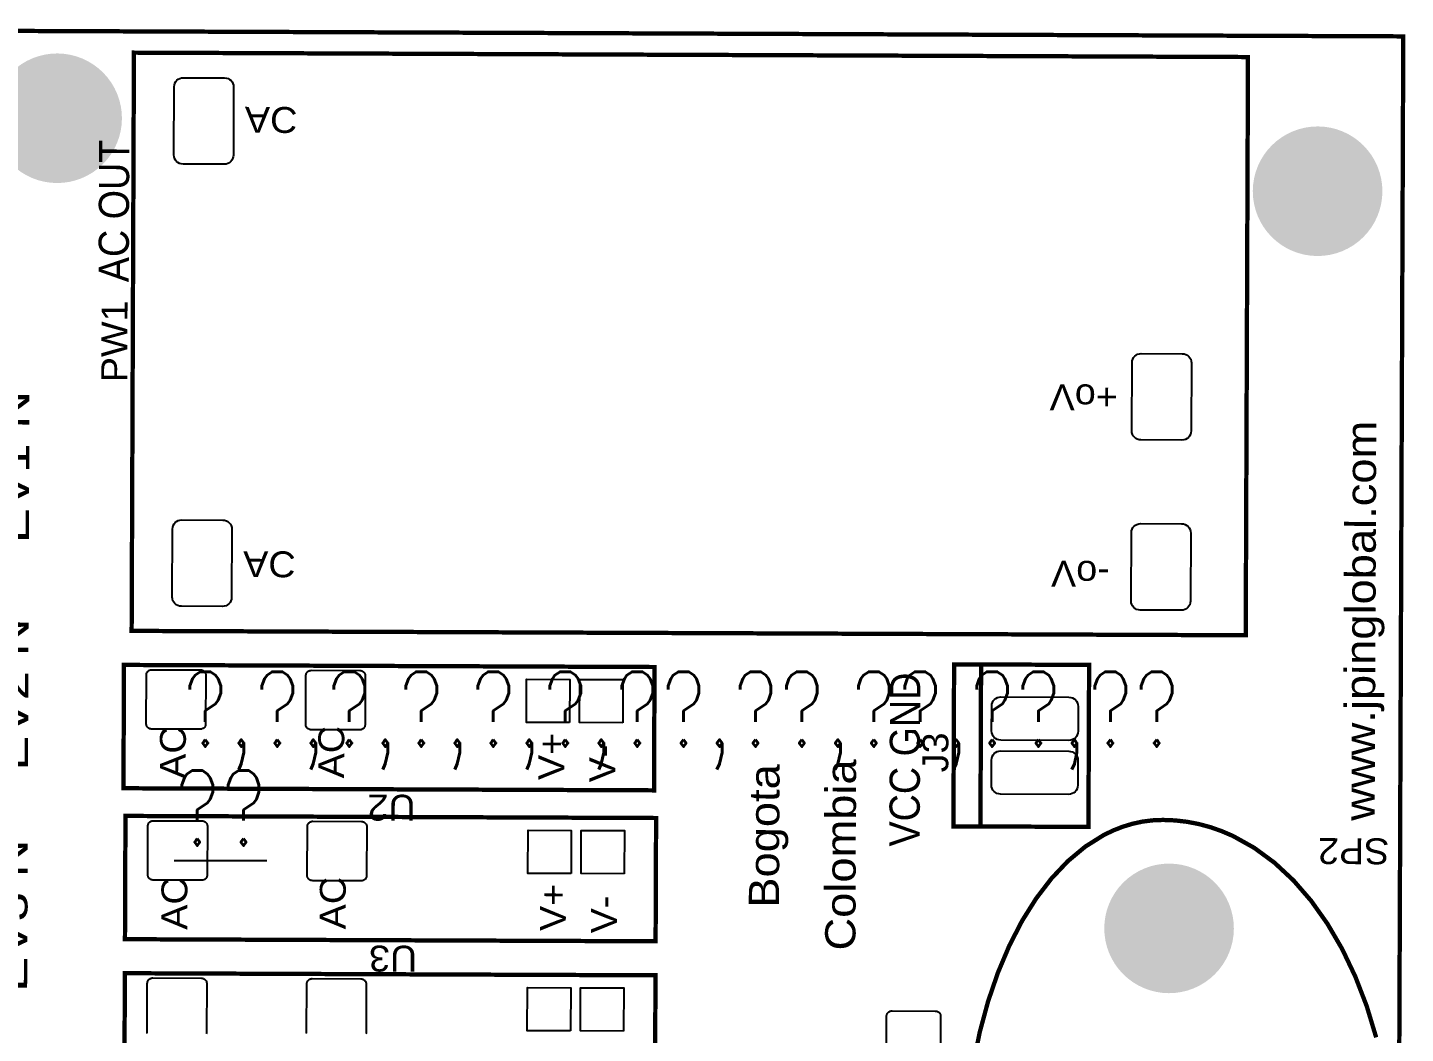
# Model space of a CAD drawing. Header units: millimetres. Extents: x 2766.7 to 2787.4, y 1526.7 to 1542.9.
# Drawn here: x 2771.586 to 2775.031, y 1537.017 to 1539.532 of the extents above; entities that cross this region are included whole.
import ezdxf
from ezdxf.enums import TextEntityAlignment as Align

# ---------------------------------------------------------------- set-up
doc = ezdxf.new("R2010")
doc.units = ezdxf.units.MM
doc.layers.add('SYMS', color=7, linetype='Continuous')
doc.layers.add('XREF', color=7, linetype='Continuous')
doc.styles.get("Standard").update_dxf_attribs({"font": 'arial.ttf'})
doc.styles.add('WD', font='romans.shx')

# ---------------------------------------------------------------- blocks, each defined once
blk = doc.blocks.new('EPAD')
at = {"const_width": 0.5}
blk.add_lwpolyline([(-0.25, 0, 1), (0.25, 0, 1)], format="xyb", close=True, dxfattribs=at)
blk = doc.blocks.new('to')
at = {"xscale": 0.24, "yscale": 0.24}
blk.add_blockref('EPAD', (7.0548, -1.2713), dxfattribs=at)
for s, height, width, p in [('EV3 N', 0.056, 1.25, (5.4367, -1.2221)), ('EV3 N', 0.056, 1.25, (5.4367, -1.2221)), ('EV3 N', 0.056, 1.25, (5.4367, -1.2221)), ('EV2 N', 0.056, 1.25, (5.8461, -1.2221)), ('EV2 N', 0.056, 1.25, (5.8461, -1.2221)), ('EV2 N', 0.056, 1.25, (5.8461, -1.2221)), ('EV1 N', 0.056, 1.25, (6.2674, -1.2221)), ('EV1 N', 0.056, 1.25, (6.2674, -1.2221)), ('EV1 N', 0.056, 1.25, (6.2674, -1.2221)), ('AC OUT', 0.056, 0.892857, (6.7516, -1.4051)), ('AC OUT', 0.056, 0.892857, (6.7516, -1.4051)), ('AC OUT', 0.056, 0.892857, (6.7516, -1.4051)), ('PW1', 0.048, 1.041667, (6.5664, -1.403)), ('PW1', 0.048, 1.041667, (6.5664, -1.403)), ('PW1', 0.048, 1.041667, (6.5664, -1.403))]:
    blk.add_text(s, height=height, dxfattribs=dict(width=width)).set_placement(p)
blk = doc.blocks.new('tarjeta AUT')
at = {"const_width": 0.008}
for points in [[(0.4144, -3.6276), (7.0798, -3.6276), (7.0798, -0.4859), (0.4144, -0.4859), (0.4144, -3.6276)], [(0.4144, -3.6276), (7.0798, -3.6276), (7.0798, -0.4859), (0.4144, -0.4859), (0.4144, -3.6276)], [(0.4144, -3.6276), (7.0798, -3.6276), (7.0798, -0.4859), (0.4144, -0.4859), (0.4144, -3.6276)], [(5.1073, -2.2497), (5.3356, -2.2497), (5.3356, -1.2671), (5.1073, -1.2671), (5.1073, -2.2497)], [(5.1073, -2.2497), (5.3356, -2.2497), (5.3356, -1.2671), (5.1073, -1.2671), (5.1073, -2.2497)], [(5.1073, -2.2497), (5.3356, -2.2497), (5.3356, -1.2671), (5.1073, -1.2671), (5.1073, -2.2497)], [(5.3986, -2.2497), (5.6269, -2.2497), (5.6269, -1.2671), (5.3986, -1.2671), (5.3986, -2.2497)], [(5.3986, -2.2497), (5.6269, -2.2497), (5.6269, -1.2671), (5.3986, -1.2671), (5.3986, -2.2497)], [(5.3986, -2.2497), (5.6269, -2.2497), (5.6269, -1.2671), (5.3986, -1.2671), (5.3986, -2.2497)], [(5.6781, -2.2457), (5.9065, -2.2457), (5.9065, -1.2632), (5.6781, -1.2632), (5.6781, -2.2457)], [(5.6781, -2.2457), (5.9065, -2.2457), (5.9065, -1.2632), (5.6781, -1.2632), (5.6781, -2.2457)], [(5.6781, -2.2457), (5.9065, -2.2457), (5.9065, -1.2632), (5.6781, -1.2632), (5.6781, -2.2457)], [(5.9696, -3.3402), (7.0404, -3.3402), (7.0404, -1.2772), (5.9696, -1.2772), (5.9696, -3.3402)], [(5.9696, -3.3402), (7.0404, -3.3402), (7.0404, -1.2772), (5.9696, -1.2772), (5.9696, -3.3402)], [(5.9696, -3.3402), (7.0404, -3.3402), (7.0404, -1.2772), (5.9696, -1.2772), (5.9696, -3.3402)], [(5.6136, -3.0504), (5.9136, -3.0504), (5.9136, -2.8004), (5.6136, -2.8004), (5.6136, -3.0504)], [(5.6136, -3.0504), (5.9136, -3.0504), (5.9136, -2.8004), (5.6136, -2.8004), (5.6136, -3.0504)], [(5.6136, -3.0504), (5.9136, -3.0504), (5.9136, -2.8004), (5.6136, -2.8004), (5.6136, -3.0504)], [(5.2259, -3.5847), (5.2839, -3.5669), (5.3384, -3.5456), (5.3891, -3.5212), (5.4358, -3.4937), (5.4782, -3.4634), (5.5159, -3.4305), (5.5486, -3.3951), (5.576, -3.3575), (5.5979, -3.3179), (5.6066, -3.2973), (5.6139, -3.2764), (5.6196, -3.255), (5.6237, -3.2332), (5.6262, -3.2111), (5.627, -3.1886), (5.6262, -3.1695), (5.6238, -3.1506), (5.6197, -3.132), (5.6141, -3.1138), (5.607, -3.0959), (5.5984, -3.0784), (5.5769, -3.0445), (5.55, -3.0125), (5.5178, -2.9823), (5.4808, -2.9542), (5.4393, -2.9283), (5.3934, -2.9049), (5.3435, -2.884), (5.29, -2.8659), (5.2331, -2.8507), (5.1731, -2.8386)], [(5.2259, -3.5847), (5.2839, -3.5669), (5.3384, -3.5456), (5.3891, -3.5212), (5.4358, -3.4937), (5.4782, -3.4634), (5.5159, -3.4305), (5.5486, -3.3951), (5.576, -3.3575), (5.5979, -3.3179), (5.6066, -3.2973), (5.6139, -3.2764), (5.6196, -3.255), (5.6237, -3.2332), (5.6262, -3.2111), (5.627, -3.1886), (5.6262, -3.1695), (5.6238, -3.1506), (5.6197, -3.132), (5.6141, -3.1138), (5.607, -3.0959), (5.5984, -3.0784), (5.5769, -3.0445), (5.55, -3.0125), (5.5178, -2.9823), (5.4808, -2.9542), (5.4393, -2.9283), (5.3934, -2.9049), (5.3435, -2.884), (5.29, -2.8659), (5.2331, -2.8507), (5.1731, -2.8386)], [(5.2259, -3.5847), (5.2839, -3.5669), (5.3384, -3.5456), (5.3891, -3.5212), (5.4358, -3.4937), (5.4782, -3.4634), (5.5159, -3.4305), (5.5486, -3.3951), (5.576, -3.3575), (5.5979, -3.3179), (5.6066, -3.2973), (5.6139, -3.2764), (5.6196, -3.255), (5.6237, -3.2332), (5.6262, -3.2111), (5.627, -3.1886), (5.6262, -3.1695), (5.6238, -3.1506), (5.6197, -3.132), (5.6141, -3.1138), (5.607, -3.0959), (5.5984, -3.0784), (5.5769, -3.0445), (5.55, -3.0125), (5.5178, -2.9823), (5.4808, -2.9542), (5.4393, -2.9283), (5.3934, -2.9049), (5.3435, -2.884), (5.29, -2.8659), (5.2331, -2.8507), (5.1731, -2.8386)], [(5.6136, -2.8504), (5.9136, -2.8504)], [(5.6136, -2.8504), (5.9136, -2.8504)], [(5.6136, -2.8504), (5.9136, -2.8504)]]:
    blk.add_lwpolyline(points, dxfattribs=at)
for points in [[(5.224, -1.3093), (5.225, -1.309), (5.226, -1.3089), (5.227, -1.3088), (5.317, -1.3088), (5.318, -1.3089), (5.319, -1.309), (5.32, -1.3093), (5.3209, -1.3096), (5.3218, -1.31), (5.3226, -1.3105), (5.3234, -1.3111), (5.3241, -1.3117), (5.3248, -1.3124), (5.3253, -1.3132), (5.3258, -1.314), (5.3262, -1.3149), (5.3266, -1.3158), (5.3268, -1.3168), (5.327, -1.3178), (5.327, -1.3188), (5.327, -1.4088), (5.327, -1.4099), (5.3268, -1.4109), (5.3266, -1.4118), (5.3262, -1.4128), (5.3258, -1.4136), (5.3253, -1.4145), (5.3248, -1.4152), (5.3241, -1.4159), (5.3234, -1.4166), (5.3226, -1.4172), (5.3218, -1.4176), (5.3209, -1.4181), (5.32, -1.4184), (5.319, -1.4186), (5.318, -1.4188), (5.317, -1.4188), (5.227, -1.4188), (5.226, -1.4188), (5.225, -1.4186), (5.224, -1.4184)], [(5.225, -1.6043), (5.226, -1.6042), (5.227, -1.6041), (5.317, -1.6041), (5.318, -1.6042), (5.319, -1.6043), (5.32, -1.6045), (5.3209, -1.6049), (5.3218, -1.6053), (5.3226, -1.6058), (5.3234, -1.6064), (5.3241, -1.607), (5.3248, -1.6077), (5.3253, -1.6085), (5.3258, -1.6093), (5.3262, -1.6102), (5.3266, -1.6111), (5.3268, -1.6121), (5.327, -1.6131), (5.327, -1.6141), (5.327, -1.7041), (5.327, -1.7051), (5.3268, -1.7062), (5.3266, -1.7071), (5.3262, -1.708), (5.3258, -1.7089), (5.3253, -1.7097), (5.3248, -1.7105), (5.3241, -1.7112), (5.3234, -1.7119), (5.3226, -1.7124), (5.3218, -1.7129), (5.3209, -1.7133), (5.32, -1.7137), (5.319, -1.7139), (5.318, -1.7141), (5.317, -1.7141), (5.227, -1.7141), (5.226, -1.7141), (5.225, -1.7139)], [(5.1815, -2.678), (5.2615, -2.678), (5.2626, -2.6781), (5.2636, -2.6782), (5.2645, -2.6784), (5.2655, -2.6788), (5.2663, -2.6792), (5.2672, -2.6797), (5.2679, -2.6803), (5.2686, -2.6809), (5.2693, -2.6816), (5.2698, -2.6824), (5.2703, -2.6832), (5.2708, -2.6841), (5.2711, -2.685), (5.2713, -2.686), (5.2715, -2.687), (5.2715, -2.688), (5.2715, -2.768), (5.2715, -2.769), (5.2713, -2.77), (5.2711, -2.771), (5.2708, -2.7719), (5.2703, -2.7728), (5.2698, -2.7736), (5.2693, -2.7744), (5.2686, -2.7751), (5.2679, -2.7758), (5.2672, -2.7763), (5.2663, -2.7768), (5.2655, -2.7772), (5.2645, -2.7776), (5.2636, -2.7778), (5.2626, -2.778), (5.2615, -2.778), (5.2615, -2.778), (5.1815, -2.778)]]:
    blk.add_lwpolyline(points)
for points in [[(5.5083, -1.4088), (5.5083, -1.3188), (5.5084, -1.3178), (5.5085, -1.3168), (5.5088, -1.3158), (5.5091, -1.3149), (5.5095, -1.314), (5.51, -1.3132), (5.5106, -1.3124), (5.5112, -1.3117), (5.5119, -1.3111), (5.5127, -1.3105), (5.5135, -1.31), (5.5144, -1.3096), (5.5153, -1.3093), (5.5163, -1.309), (5.5173, -1.3089), (5.5183, -1.3088), (5.6083, -1.3088), (5.6094, -1.3089), (5.6104, -1.309), (5.6114, -1.3093), (5.6123, -1.3096), (5.6132, -1.31), (5.614, -1.3105), (5.6147, -1.3111), (5.6155, -1.3117), (5.6161, -1.3124), (5.6167, -1.3132), (5.6172, -1.314), (5.6176, -1.3149), (5.6179, -1.3158), (5.6181, -1.3168), (5.6183, -1.3178), (5.6183, -1.3188), (5.6183, -1.4088), (5.6183, -1.4099), (5.6181, -1.4109), (5.6179, -1.4118), (5.6176, -1.4128), (5.6172, -1.4136), (5.6167, -1.4145), (5.6161, -1.4152), (5.6155, -1.4159), (5.6147, -1.4166), (5.614, -1.4172), (5.6132, -1.4176), (5.6123, -1.4181), (5.6114, -1.4184), (5.6104, -1.4186), (5.6094, -1.4188), (5.6083, -1.4188), (5.5183, -1.4188), (5.5173, -1.4188), (5.5163, -1.4186), (5.5153, -1.4184), (5.5144, -1.4181), (5.5135, -1.4176), (5.5127, -1.4172), (5.5119, -1.4166), (5.5112, -1.4159), (5.5106, -1.4152), (5.51, -1.4145), (5.5095, -1.4136), (5.5091, -1.4128), (5.5088, -1.4118), (5.5085, -1.4109), (5.5084, -1.4099), (5.5083, -1.4088)], [(5.7879, -1.4049), (5.7879, -1.3149), (5.7879, -1.3139), (5.7881, -1.3128), (5.7883, -1.3119), (5.7886, -1.311), (5.7891, -1.3101), (5.7896, -1.3093), (5.7901, -1.3085), (5.7908, -1.3078), (5.7915, -1.3071), (5.7922, -1.3066), (5.7931, -1.3061), (5.7939, -1.3057), (5.7949, -1.3053), (5.7958, -1.3051), (5.7968, -1.3049), (5.7979, -1.3049), (5.8879, -1.3049), (5.8889, -1.3049), (5.8899, -1.3051), (5.8909, -1.3053), (5.8918, -1.3057), (5.8927, -1.3061), (5.8935, -1.3066), (5.8943, -1.3071), (5.895, -1.3078), (5.8956, -1.3085), (5.8962, -1.3093), (5.8967, -1.3101), (5.8971, -1.311), (5.8974, -1.3119), (5.8977, -1.3128), (5.8978, -1.3139), (5.8979, -1.3149), (5.8979, -1.4049), (5.8978, -1.4059), (5.8977, -1.4069), (5.8974, -1.4079), (5.8971, -1.4088), (5.8967, -1.4097), (5.8962, -1.4105), (5.8956, -1.4113), (5.895, -1.412), (5.8943, -1.4126), (5.8935, -1.4132), (5.8927, -1.4137), (5.8918, -1.4141), (5.8909, -1.4145), (5.8899, -1.4147), (5.8889, -1.4148), (5.8879, -1.4149), (5.7979, -1.4149), (5.7968, -1.4148), (5.7958, -1.4147), (5.7949, -1.4145), (5.7939, -1.4141), (5.7931, -1.4137), (5.7922, -1.4132), (5.7915, -1.4126), (5.7908, -1.412), (5.7901, -1.4113), (5.7896, -1.4105), (5.7891, -1.4097), (5.7886, -1.4088), (5.7883, -1.4079), (5.7881, -1.4069), (5.7879, -1.4059), (5.7879, -1.4049)], [(6.0155, -1.4451), (6.0155, -1.3691), (6.0159, -1.3657), (6.0168, -1.3624), (6.0184, -1.3596), (6.0205, -1.3571), (6.023, -1.355), (6.0258, -1.3534), (6.0291, -1.3525), (6.0325, -1.3521), (6.1585, -1.3521), (6.162, -1.3525), (6.1652, -1.3534), (6.1681, -1.355), (6.1706, -1.3571), (6.1727, -1.3596), (6.1742, -1.3624), (6.1752, -1.3657), (6.1755, -1.3691), (6.1755, -1.4451), (6.1752, -1.4486), (6.1742, -1.4518), (6.1727, -1.4547), (6.1706, -1.4572), (6.1681, -1.4593), (6.1652, -1.4608), (6.162, -1.4618), (6.1585, -1.4621), (6.0325, -1.4621), (6.0291, -1.4618), (6.0258, -1.4608), (6.023, -1.4593), (6.0205, -1.4572), (6.0184, -1.4547), (6.0168, -1.4518), (6.0159, -1.4486), (6.0155, -1.4451)], [(6.8344, -1.4451), (6.8344, -1.3691), (6.8348, -1.3657), (6.8357, -1.3624), (6.8373, -1.3596), (6.8393, -1.3571), (6.8419, -1.355), (6.8447, -1.3534), (6.848, -1.3525), (6.8514, -1.3521), (6.9774, -1.3521), (6.9809, -1.3525), (6.9841, -1.3534), (6.987, -1.355), (6.9895, -1.3571), (6.9916, -1.3596), (6.9931, -1.3624), (6.9941, -1.3657), (6.9944, -1.3691), (6.9944, -1.4451), (6.9941, -1.4486), (6.9931, -1.4518), (6.9916, -1.4547), (6.9895, -1.4572), (6.987, -1.4593), (6.9841, -1.4608), (6.9809, -1.4618), (6.9774, -1.4621), (6.8514, -1.4621), (6.848, -1.4618), (6.8447, -1.4608), (6.8419, -1.4593), (6.8393, -1.4572), (6.8373, -1.4547), (6.8357, -1.4518), (6.8348, -1.4486), (6.8344, -1.4451)], [(5.5083, -1.7041), (5.5083, -1.6141), (5.5084, -1.6131), (5.5085, -1.6121), (5.5088, -1.6111), (5.5091, -1.6102), (5.5095, -1.6093), (5.51, -1.6085), (5.5106, -1.6077), (5.5112, -1.607), (5.5119, -1.6064), (5.5127, -1.6058), (5.5135, -1.6053), (5.5144, -1.6049), (5.5153, -1.6045), (5.5163, -1.6043), (5.5173, -1.6042), (5.5183, -1.6041), (5.6083, -1.6041), (5.6094, -1.6042), (5.6104, -1.6043), (5.6114, -1.6045), (5.6123, -1.6049), (5.6132, -1.6053), (5.614, -1.6058), (5.6147, -1.6064), (5.6155, -1.607), (5.6161, -1.6077), (5.6167, -1.6085), (5.6172, -1.6093), (5.6176, -1.6102), (5.6179, -1.6111), (5.6181, -1.6121), (5.6183, -1.6131), (5.6183, -1.6141), (5.6183, -1.7041), (5.6183, -1.7051), (5.6181, -1.7062), (5.6179, -1.7071), (5.6176, -1.708), (5.6172, -1.7089), (5.6167, -1.7097), (5.6161, -1.7105), (5.6155, -1.7112), (5.6147, -1.7119), (5.614, -1.7124), (5.6132, -1.7129), (5.6123, -1.7133), (5.6114, -1.7137), (5.6104, -1.7139), (5.6094, -1.7141), (5.6083, -1.7141), (5.5183, -1.7141), (5.5173, -1.7141), (5.5163, -1.7139), (5.5153, -1.7137), (5.5144, -1.7133), (5.5135, -1.7129), (5.5127, -1.7124), (5.5119, -1.7119), (5.5112, -1.7112), (5.5106, -1.7105), (5.51, -1.7097), (5.5095, -1.7089), (5.5091, -1.708), (5.5088, -1.7071), (5.5085, -1.7062), (5.5084, -1.7051), (5.5083, -1.7041)], [(5.7879, -1.7002), (5.7879, -1.6102), (5.7879, -1.6091), (5.7881, -1.6081), (5.7883, -1.6072), (5.7886, -1.6062), (5.7891, -1.6054), (5.7896, -1.6045), (5.7901, -1.6038), (5.7908, -1.6031), (5.7915, -1.6024), (5.7922, -1.6019), (5.7931, -1.6014), (5.7939, -1.6009), (5.7949, -1.6006), (5.7958, -1.6004), (5.7968, -1.6002), (5.7979, -1.6002), (5.8879, -1.6002), (5.8889, -1.6002), (5.8899, -1.6004), (5.8909, -1.6006), (5.8918, -1.6009), (5.8927, -1.6014), (5.8935, -1.6019), (5.8943, -1.6024), (5.895, -1.6031), (5.8956, -1.6038), (5.8962, -1.6045), (5.8967, -1.6054), (5.8971, -1.6062), (5.8974, -1.6072), (5.8977, -1.6081), (5.8978, -1.6091), (5.8979, -1.6102), (5.8979, -1.7002), (5.8978, -1.7012), (5.8977, -1.7022), (5.8974, -1.7032), (5.8971, -1.7041), (5.8967, -1.705), (5.8962, -1.7058), (5.8956, -1.7066), (5.895, -1.7073), (5.8943, -1.7079), (5.8935, -1.7085), (5.8927, -1.709), (5.8918, -1.7094), (5.8909, -1.7097), (5.8899, -1.71), (5.8889, -1.7101), (5.8879, -1.7102), (5.7979, -1.7102), (5.7968, -1.7101), (5.7958, -1.71), (5.7949, -1.7097), (5.7939, -1.7094), (5.7931, -1.709), (5.7922, -1.7085), (5.7915, -1.7079), (5.7908, -1.7073), (5.7901, -1.7066), (5.7896, -1.7058), (5.7891, -1.705), (5.7886, -1.7041), (5.7883, -1.7032), (5.7881, -1.7022), (5.7879, -1.7012), (5.7879, -1.7002)], [(5.232, -2.0928), (5.232, -2.0128), (5.312, -2.0128), (5.312, -2.0928), (5.232, -2.0928)], [(5.5233, -2.0928), (5.5233, -2.0128), (5.6033, -2.0128), (5.6033, -2.0928), (5.5233, -2.0928)], [(5.8029, -2.0889), (5.8029, -2.0089), (5.8829, -2.0089), (5.8829, -2.0889), (5.8029, -2.0889)], [(5.232, -2.1912), (5.232, -2.1112), (5.312, -2.1112), (5.312, -2.1912), (5.232, -2.1912)], [(5.5233, -2.1912), (5.5233, -2.1112), (5.6033, -2.1112), (5.6033, -2.1912), (5.5233, -2.1912)], [(5.8029, -2.1873), (5.8029, -2.1073), (5.8829, -2.1073), (5.8829, -2.1873), (5.8029, -2.1873)], [(5.6906, -2.8704), (5.7366, -2.8704), (5.7401, -2.8708), (5.7433, -2.8718), (5.7462, -2.8733), (5.7487, -2.8754), (5.7508, -2.8779), (5.7523, -2.8808), (5.7533, -2.884), (5.7536, -2.8874), (5.7536, -3.0134), (5.7533, -3.0169), (5.7523, -3.0201), (5.7508, -3.023), (5.7487, -3.0255), (5.7462, -3.0276), (5.7433, -3.0291), (5.7401, -3.0301), (5.7366, -3.0304), (5.6906, -3.0304), (5.6872, -3.0301), (5.684, -3.0291), (5.6811, -3.0276), (5.6786, -3.0255), (5.6765, -3.023), (5.675, -3.0201), (5.674, -3.0169), (5.6736, -3.0134), (5.6736, -2.8874), (5.674, -2.884), (5.675, -2.8808), (5.6765, -2.8779), (5.6786, -2.8754), (5.6811, -2.8733), (5.684, -2.8718), (5.6872, -2.8708), (5.6906, -2.8704)], [(5.7906, -2.8704), (5.8366, -2.8704), (5.8401, -2.8708), (5.8433, -2.8718), (5.8462, -2.8733), (5.8487, -2.8754), (5.8508, -2.8779), (5.8523, -2.8808), (5.8533, -2.884), (5.8536, -2.8874), (5.8536, -3.0134), (5.8533, -3.0169), (5.8523, -3.0201), (5.8508, -3.023), (5.8487, -3.0255), (5.8462, -3.0276), (5.8433, -3.0291), (5.8401, -3.0301), (5.8366, -3.0304), (5.7906, -3.0304), (5.7872, -3.0301), (5.784, -3.0291), (5.7811, -3.0276), (5.7786, -3.0255), (5.7765, -3.023), (5.775, -3.0201), (5.774, -3.0169), (5.7736, -3.0134), (5.7736, -2.8874), (5.774, -2.884), (5.775, -2.8808), (5.7765, -2.8779), (5.7786, -2.8754), (5.7811, -2.8733), (5.784, -2.8718), (5.7872, -2.8708), (5.7906, -2.8704)], [(6.0155, -3.2207), (6.0155, -3.1447), (6.0159, -3.1413), (6.0168, -3.138), (6.0184, -3.1351), (6.0205, -3.1326), (6.023, -3.1306), (6.0258, -3.129), (6.0291, -3.1281), (6.0325, -3.1277), (6.1585, -3.1277), (6.162, -3.1281), (6.1652, -3.129), (6.1681, -3.1306), (6.1706, -3.1326), (6.1727, -3.1351), (6.1742, -3.138), (6.1752, -3.1413), (6.1755, -3.1447), (6.1755, -3.2207), (6.1752, -3.2242), (6.1742, -3.2274), (6.1727, -3.2303), (6.1706, -3.2328), (6.1681, -3.2349), (6.1652, -3.2364), (6.162, -3.2374), (6.1585, -3.2377), (6.0325, -3.2377), (6.0291, -3.2374), (6.0258, -3.2364), (6.023, -3.2349), (6.0205, -3.2328), (6.0184, -3.2303), (6.0168, -3.2274), (6.0159, -3.2242), (6.0155, -3.2207)], [(6.3305, -3.2207), (6.3305, -3.1447), (6.3308, -3.1413), (6.3318, -3.138), (6.3334, -3.1351), (6.3354, -3.1326), (6.3379, -3.1306), (6.3408, -3.129), (6.344, -3.1281), (6.3475, -3.1277), (6.4735, -3.1277), (6.477, -3.1281), (6.4802, -3.129), (6.4831, -3.1306), (6.4856, -3.1326), (6.4876, -3.1351), (6.4892, -3.138), (6.4902, -3.1413), (6.4905, -3.1447), (6.4905, -3.2207), (6.4902, -3.2242), (6.4892, -3.2274), (6.4876, -3.2303), (6.4856, -3.2328), (6.4831, -3.2349), (6.4802, -3.2364), (6.477, -3.2374), (6.4735, -3.2377), (6.3475, -3.2377), (6.344, -3.2374), (6.3408, -3.2364), (6.3379, -3.2349), (6.3354, -3.2328), (6.3334, -3.2303), (6.3318, -3.2274), (6.3308, -3.2242), (6.3305, -3.2207)]]:
    blk.add_lwpolyline(points, close=True)
blk.add_blockref('to', (-0.1364, 0.1358))
at = {"xscale": 0.24, "yscale": 0.24}
for p in [(5.4262, -3.2004), (6.7924, -3.4701)]:
    blk.add_blockref('EPAD', p, dxfattribs=at)
for s, height, width, p in [('AC', 0.048, 1.041667, (5.4165, -1.3823)), ('AC', 0.048, 1.041667, (5.4165, -1.3823)), ('AC', 0.048, 1.041667, (5.4165, -1.3823)), ('AC', 0.048, 1.041667, (5.696, -1.3784)), ('AC', 0.048, 1.041667, (5.696, -1.3784)), ('AC', 0.048, 1.041667, (5.696, -1.3784)), ('AC', 0.048, 1.041667, (5.4184, -1.6756)), ('AC', 0.048, 1.041667, (5.4184, -1.6756)), ('AC', 0.048, 1.041667, (5.4184, -1.6756)), ('AC', 0.048, 1.041667, (5.6979, -1.6717)), ('AC', 0.048, 1.041667, (5.6979, -1.6717)), ('AC', 0.048, 1.041667, (5.6979, -1.6717)), ('V+', 0.048, 1.041667, (5.4169, -2.0833)), ('V+', 0.048, 1.041667, (5.4169, -2.0833)), ('V+', 0.048, 1.041667, (5.4169, -2.0833)), ('V+', 0.048, 1.041667, (5.6964, -2.0794)), ('V+', 0.048, 1.041667, (5.6964, -2.0794)), ('V+', 0.048, 1.041667, (5.6964, -2.0794)), ('V-', 0.048, 1.041667, (5.4129, -2.1778)), ('V-', 0.048, 1.041667, (5.4129, -2.1778)), ('V-', 0.048, 1.041667, (5.4129, -2.1778)), ('V-', 0.048, 1.041667, (5.6925, -2.1739)), ('V-', 0.048, 1.041667, (5.6925, -2.1739)), ('V-', 0.048, 1.041667, (5.6925, -2.1739)), ('Bogota', 0.056, 1.071429, (5.4617, -2.478)), ('Bogota', 0.056, 1.071429, (5.4617, -2.478)), ('Bogota', 0.056, 1.071429, (5.4617, -2.478)), ('Colombia', 0.056, 1.071429, (5.3829, -2.6197)), ('Colombia', 0.056, 1.071429, (5.3829, -2.6197)), ('Colombia', 0.056, 1.071429, (5.3829, -2.6197)), ('VCC GND', 0.056, 0.892857, (5.5759, -2.7379)), ('VCC GND', 0.056, 0.892857, (5.5759, -2.7379)), ('VCC GND', 0.056, 0.892857, (5.5759, -2.7379)), ('J3', 0.048, 1.041667, (5.7136, -2.7904)), ('J3', 0.048, 1.041667, (5.7136, -2.7904)), ('J3', 0.048, 1.041667, (5.7136, -2.7904)), ('www.jpinglobal.com', 0.056, 1.071429, (5.627, -3.5804)), ('www.jpinglobal.com', 0.056, 1.071429, (5.627, -3.5804)), ('www.jpinglobal.com', 0.056, 1.071429, (5.627, -3.5804))]:
    blk.add_text(s, height=height, dxfattribs=dict(width=width)).set_placement(p)
at = {"text_generation_flag": 2, "width": 1.041667}
for s, p in [('AC', (6.118, -1.4832)), ('AC', (6.118, -1.4832)), ('AC', (6.118, -1.4832)), ('AC', (6.9409, -1.4832)), ('AC', (6.9409, -1.4832)), ('AC', (6.9409, -1.4832)), ('Vo-', (6.1062, -2.9793)), ('Vo-', (6.1062, -2.9793)), ('Vo-', (6.1062, -2.9793)), ('Vo+', (6.433, -2.9754)), ('Vo+', (6.433, -2.9754)), ('Vo+', (6.433, -2.9754))]:
    blk.add_text(s, height=0.048, rotation=90, dxfattribs=at).set_placement(p)
at = {"width": 1.041667}
for s, p in [('U3', (5.3886, -1.8084)), ('U3', (5.3886, -1.8084)), ('U3', (5.3886, -1.8084)), ('U2', (5.6681, -1.8044)), ('U2', (5.6681, -1.8044)), ('U2', (5.6681, -1.8044)), ('SP2', (5.5945, -3.6078)), ('SP2', (5.5945, -3.6078)), ('SP2', (5.5945, -3.6078))]:
    blk.add_text(s, height=0.048, rotation=90, dxfattribs=at).set_placement(p)
blk = doc.blocks.new('HMS1')
at = {"style": 'WD'}
for tag, height, width, p in [('INST', 0.0625, 0.7, (0.0055, 0.4286)), ('LOC', 0.0625, 0.7, (0.0055, 0.3438)), ('TAG1', 0.1094, 0.9, (0, 0.2024))]:
    blk.add_attdef(tag, text='', height=height, dxfattribs=dict(at, width=width)).set_placement(p, align=Align.CENTER)
at = {"style": 'WD', "flags": 9}
blk.add_attdef('FAMILY', text='', height=0.01, dxfattribs=at).set_placement((-0.0053, 0.1698), align=Align.CENTER)
at = {"linetype": 'Continuous', "style": 'WD', "flags": 1}
for tag, p in [('CAT', (0, 0.1593)), ('MFG', (0, 0.1404))]:
    blk.add_attdef(tag, text='', height=0.01, dxfattribs=at).set_placement(p, align=Align.MIDDLE)
at = {"style": 'WD'}
for tag, p, height, width in [('DESC1', (1.126, 0.0601), 0.1094, 0.9), ('DESC2', (1.126, -0.0828), 0.1094, 0.9), ('DESC3', (1.126, -0.2256), 0.1094, 0.9), ('XREFNO', (1.3251, -0.3928), 0.0938, 0.8), ('XREFNC', (1.3151, -0.5165), 0.0938, 0.8)]:
    blk.add_attdef(tag, p, '', height=height, dxfattribs=dict(at, width=width))
at = {"linetype": 'Continuous', "style": 'WD', "flags": 9}
blk.add_attdef('ASSYCODE', text='', height=0.01, dxfattribs=at).set_placement((0.0004, 0.1129), align=Align.CENTER)
at = {"style": 'WD', "flags": 1}
for tag, p in [('X4TERM01', (-0.1562, 0)), ('X1TERM02', (0.1562, 0))]:
    blk.add_attdef(tag, p, '', height=0.0109, dxfattribs=at)
at = {"linetype": 'Continuous', "style": 'WD'}
blk.add_attdef('TERM01', text='', height=0.0625, dxfattribs=at).set_placement((-0.2, -0.0349), align=Align.TOP_RIGHT)
blk.add_attdef('TERM02', text='', height=0.0625, dxfattribs=at).set_placement((0.2, -0.0349), align=Align.TOP_LEFT)
at = {"style": 'WD', "width": 0.8, "flags": 8}
for tag, p in [('NO', (1.1233, -0.3928)), ('NC', (1.1207, -0.5165))]:
    blk.add_attdef(tag, p, '', height=0.0938, dxfattribs=at)

msp = doc.modelspace()

# ---------------------------------------------------------------- block references
at = {"xscale": 1.350124867074582, "yscale": 1.350124867074582, "zscale": 1.350124867074582, "rotation": 89.77504890590232}
msp.add_blockref('tarjeta AUT', (2770.0899, 1529.9702), dxfattribs=at)
at = {"layer": 'SYMS', "color": 0}
ref = msp.add_blockref('HMS1', (2769.322, 1538.5192), dxfattribs=dict(at, xscale=2, yscale=2, zscale=2))
ref.add_attrib('XREFNC', '%%u??%%u', (2771.9521, 1537.4862), dxfattribs={"layer": 'XREF', "height": 0.1875, "style": 'WD', "width": 0.8})
ref.add_attrib('XREFNO', '?,?,?,?,?,?,??,??,??,??,??', (2771.9722, 1537.7336), dxfattribs={"layer": 'XREF', "height": 0.1875, "style": 'WD', "width": 0.8})

doc.saveas('drawing.dxf')
